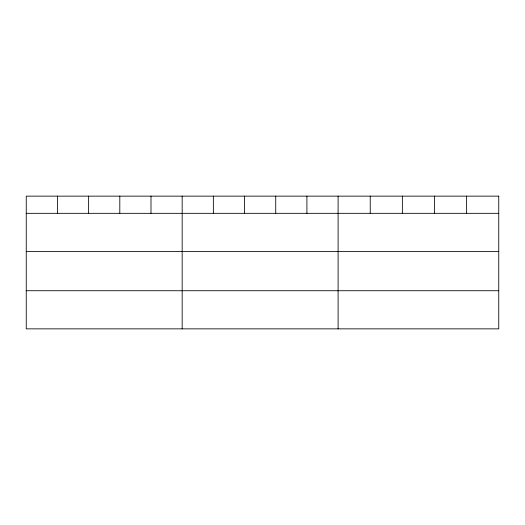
<?xml version="1.0" encoding="UTF-8"?>
<svg xmlns="http://www.w3.org/2000/svg" width="525" height="525" viewBox="0 0 525 525"><rect width="100%" height="100%" fill="white"/><g stroke="black" fill="none" stroke-linecap="round" stroke-linejoin="round"><path stroke-width="0.79" d="M26.25 213.327L498.75 213.327M26.25 251.449L498.75 251.449M26.25 290.732L498.75 290.732M466.62 196.14L466.62 213.327M434.49 196.14L434.49 213.327M402.36 196.14L402.36 213.327M370.23 196.14L370.23 213.327M338.1 196.14L338.1 328.86M306.915 196.14L306.915 213.327M275.73 196.14L275.73 213.327M244.545 196.14L244.545 213.327M213.36 196.14L213.36 213.327M182.175 196.14L182.175 328.86M150.99 196.14L150.99 213.327M119.805 196.14L119.805 213.327M88.62 196.14L88.62 213.327M57.435 196.14L57.435 213.327M498.75 196.14L26.25 196.14L26.25 328.86L498.75 328.86L498.75 196.14"/></g></svg>
